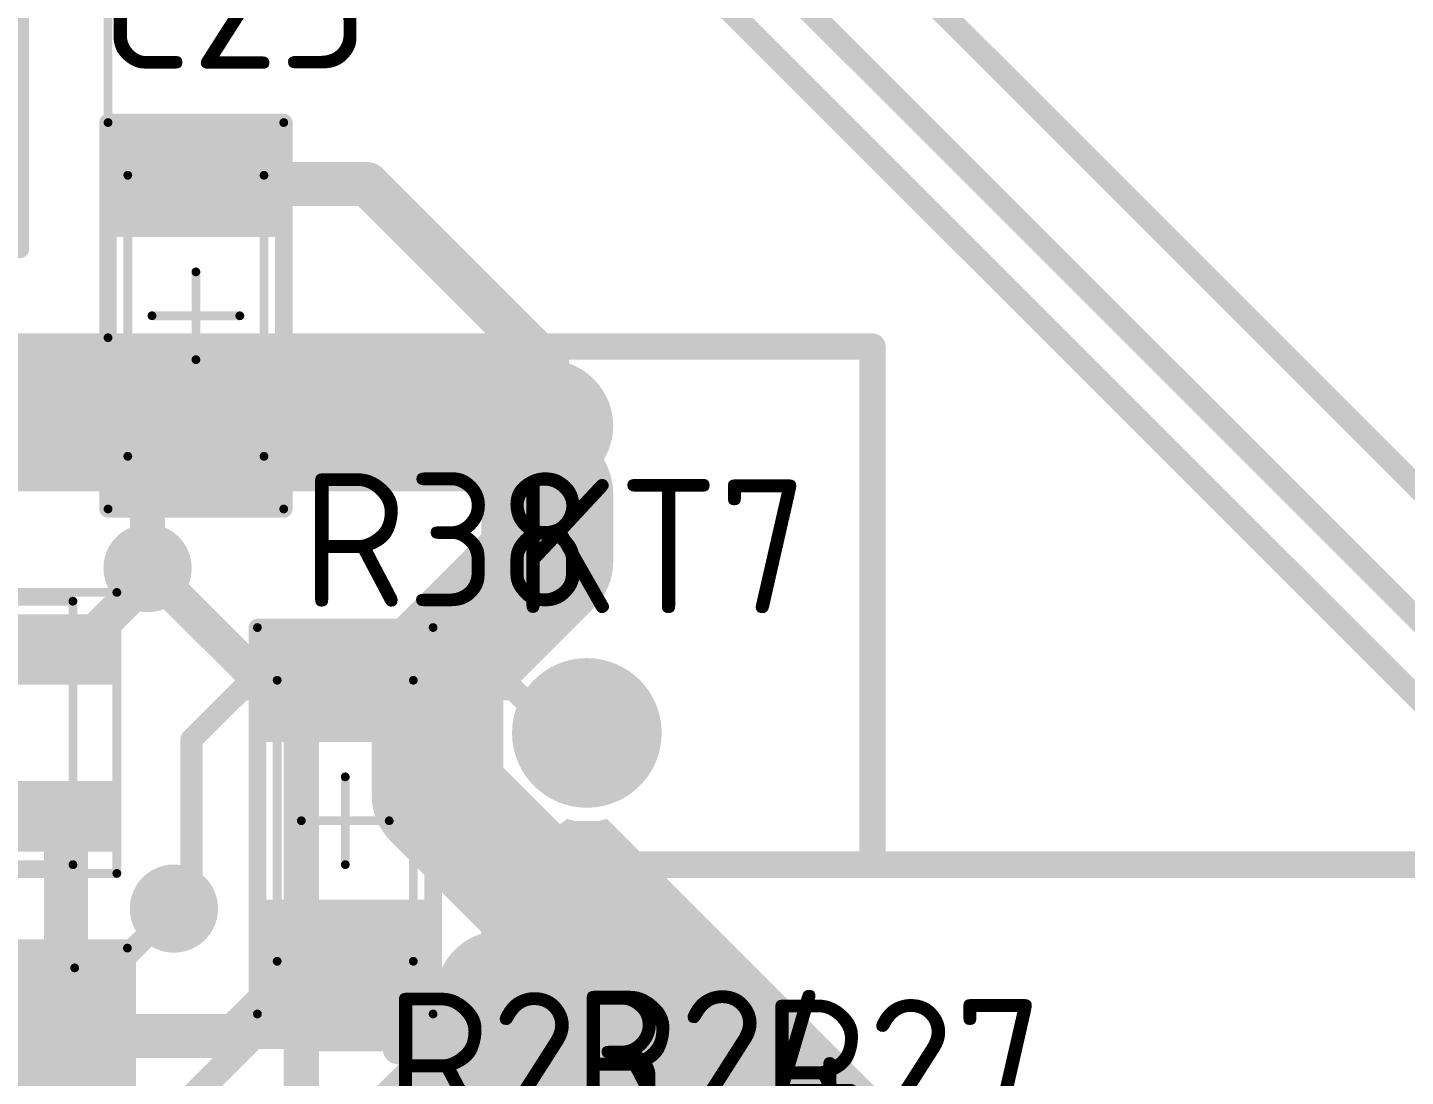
# Model space of a CAD drawing. Header units: inches. Extents: x 0 to 220, y 0 to 115.
# Drawn here: x 157.88 to 173.57, y 93.59 to 105.53 of the extents above; entities that cross this region are included whole.
import ezdxf

# ---------------------------------------------------------------- set-up
doc = ezdxf.new("R2010")
doc.units = ezdxf.units.IN
for name, color, linetype in [('Bottom Layer- Bottom', 5, 'Continuous'), ('Bottom Solder- Bot Mask', 6, 'Continuous'), ('Mechanical 1- Top Assy', 6, 'Continuous'), ('Mechanical 13', 56, 'Continuous'), ('Mechanical 15', 56, 'Continuous'), ('Multi-Layer', 9, 'Continuous'), ('Top Layer- Top', 1, 'Continuous'), ('Top Overlay- Top Silk', 2, 'Continuous'), ('Top Paste- Top Paste', 8, 'Continuous'), ('Top Solder- Top Mask', 216, 'Continuous')]:
    doc.layers.add(name, color=color, linetype=linetype)
doc.styles.add('GOST type B', font='', dxfattribs={"height": 0.2})
doc.styles.get('GOST type B').set_extended_font_data('GOST type B')

# ---------------------------------------------------------------- blocks, each defined once
blk = doc.blocks.new('OTV10_13')
at = {"layer": 'Bottom Layer- Bottom'}
h = blk.add_hatch(color=7, dxfattribs=at)
edge = h.paths.add_edge_path()
edge.add_arc((0, 0), 0.75, 0, 360)
at = {"layer": 'Bottom Solder- Bot Mask'}
h = blk.add_hatch(color=7, dxfattribs=at)
edge = h.paths.add_edge_path()
edge.add_arc((0, 0), 0.852, 0, 360)
at = {"layer": 'Multi-Layer'}
h = blk.add_hatch(color=9, dxfattribs=at)
edge = h.paths.add_edge_path()
edge.add_arc((0, 0), 0.75, 0, 360)
at = {"layer": 'Top Layer- Top'}
h = blk.add_hatch(color=7, dxfattribs=at)
edge = h.paths.add_edge_path()
edge.add_arc((0, 0), 0.75, 0, 360)
at = {"layer": 'Top Solder- Top Mask'}
h = blk.add_hatch(color=7, dxfattribs=at)
edge = h.paths.add_edge_path()
edge.add_arc((0, 0), 0.852, 0, 360)
blk = doc.blocks.new('CAP__1206_24')
at = {"layer": 'Top Layer- Top'}
for points in [[(-2, -0.8), (-2, 0.8), (-1, 0.8), (-1, -0.8)], [(1, -0.8), (1, 0.8), (2, 0.8), (2, -0.8)]]:
    blk.add_hatch(color=7, dxfattribs=at).paths.add_polyline_path(points)
at = {"layer": 'Top Paste- Top Paste'}
for points in [[(-2, -0.8), (-2, 0.8), (-1, 0.8), (-1, -0.8)], [(1, -0.8), (1, 0.8), (2, 0.8), (2, -0.8)]]:
    blk.add_hatch(color=7, dxfattribs=at).paths.add_polyline_path(points)
at = {"layer": 'Top Solder- Top Mask'}
for points in [[(-2.102, -0.902), (-2.102, 0.902), (-0.898, 0.902), (-0.898, -0.902)], [(0.898, -0.902), (0.898, 0.902), (2.102, 0.902), (2.102, -0.902)]]:
    blk.add_hatch(color=7, dxfattribs=at).paths.add_polyline_path(points)
at = {"layer": 'Mechanical 13'}
for points in [[(-1.6, 0.775, 0.1, 0.1, 0), (1.6, 0.775, 0.1, 0.1, 0)], [(-1.6, 0.775, 0.1, 0.1, 0), (-1.6, -0.775, 0.1, 0.1, 0)], [(1.6, 0.775, 0.1, 0.1, 0), (1.6, -0.775, 0.1, 0.1, 0)], [(-1.6, -0.775, 0.1, 0.1, 0), (1.6, -0.775, 0.1, 0.1, 0)]]:
    blk.add_lwpolyline(points, format="xyseb", dxfattribs=at)
for points in [[(-1.625, 0.775, 0.05, 0.05, 1), (-1.575, 0.775, 0.05, 0.05, 1)], [(-1.625, 0.775, 0.05, 0.05, 1), (-1.575, 0.775, 0.05, 0.05, 1)], [(1.575, 0.775, 0.05, 0.05, 1), (1.625, 0.775, 0.05, 0.05, 1)], [(1.575, 0.775, 0.05, 0.05, 1), (1.625, 0.775, 0.05, 0.05, 1)], [(-1.625, -0.775, 0.05, 0.05, 1), (-1.575, -0.775, 0.05, 0.05, 1)], [(-1.625, -0.775, 0.05, 0.05, 1), (-1.575, -0.775, 0.05, 0.05, 1)], [(1.575, -0.775, 0.05, 0.05, 1), (1.625, -0.775, 0.05, 0.05, 1)], [(1.575, -0.775, 0.05, 0.05, 1), (1.625, -0.775, 0.05, 0.05, 1)]]:
    blk.add_lwpolyline(points, format="xyseb", close=True, dxfattribs=at)
at = {"layer": 'Mechanical 15'}
for points in [[(-2.2, 1, 0.1, 0.1, 0), (-2.2, -1, 0.1, 0.1, 0)], [(-2.2, 1, 0.1, 0.1, 0), (2.2, 1, 0.1, 0.1, 0)], [(2.2, 1, 0.1, 0.1, 0), (2.2, -1, 0.1, 0.1, 0)], [(0, 0.5, 0.1, 0.1, 0), (0, -0.5, 0.1, 0.1, 0)], [(-0.5, 0, 0.1, 0.1, 0), (0.5, 0, 0.1, 0.1, 0)], [(-2.2, -1, 0.1, 0.1, 0), (2.2, -1, 0.1, 0.1, 0)]]:
    blk.add_lwpolyline(points, format="xyseb", dxfattribs=at)
for points in [[(-2.225, 1, 0.05, 0.05, 1), (-2.175, 1, 0.05, 0.05, 1)], [(-2.225, 1, 0.05, 0.05, 1), (-2.175, 1, 0.05, 0.05, 1)], [(2.175, 1, 0.05, 0.05, 1), (2.225, 1, 0.05, 0.05, 1)], [(2.175, 1, 0.05, 0.05, 1), (2.225, 1, 0.05, 0.05, 1)], [(-0.025, 0.5, 0.05, 0.05, 1), (0.025, 0.5, 0.05, 0.05, 1)], [(-0.525, 0, 0.05, 0.05, 1), (-0.475, 0, 0.05, 0.05, 1)], [(0.475, 0, 0.05, 0.05, 1), (0.525, 0, 0.05, 0.05, 1)], [(-0.025, -0.5, 0.05, 0.05, 1), (0.025, -0.5, 0.05, 0.05, 1)], [(-2.225, -1, 0.05, 0.05, 1), (-2.175, -1, 0.05, 0.05, 1)], [(-2.225, -1, 0.05, 0.05, 1), (-2.175, -1, 0.05, 0.05, 1)], [(2.175, -1, 0.05, 0.05, 1), (2.225, -1, 0.05, 0.05, 1)], [(2.175, -1, 0.05, 0.05, 1), (2.225, -1, 0.05, 0.05, 1)]]:
    blk.add_lwpolyline(points, format="xyseb", close=True, dxfattribs=at)
at = {"layer": 'Top Overlay- Top Silk'}
for points in [[(-2.2, 1, 0.2, 0.2, 0), (2.2, 1, 0.2, 0.2, 0)], [(-2.2, 1, 0.2, 0.2, 0), (-2.2, -1, 0.2, 0.2, 0)], [(2.2, 1, 0.2, 0.2, 0), (2.2, -1, 0.2, 0.2, 0)], [(-2.2, -1, 0.2, 0.2, 0), (2.2, -1, 0.2, 0.2, 0)]]:
    blk.add_lwpolyline(points, format="xyseb", dxfattribs=at)
for points in [[(-2.25, 1, 0.1, 0.1, 1), (-2.15, 1, 0.1, 0.1, 1)], [(-2.25, 1, 0.1, 0.1, 1), (-2.15, 1, 0.1, 0.1, 1)], [(2.15, 1, 0.1, 0.1, 1), (2.25, 1, 0.1, 0.1, 1)], [(2.15, 1, 0.1, 0.1, 1), (2.25, 1, 0.1, 0.1, 1)], [(-2.25, -1, 0.1, 0.1, 1), (-2.15, -1, 0.1, 0.1, 1)], [(-2.25, -1, 0.1, 0.1, 1), (-2.15, -1, 0.1, 0.1, 1)], [(2.15, -1, 0.1, 0.1, 1), (2.25, -1, 0.1, 0.1, 1)], [(2.15, -1, 0.1, 0.1, 1), (2.25, -1, 0.1, 0.1, 1)]]:
    blk.add_lwpolyline(points, format="xyseb", close=True, dxfattribs=at)
blk = doc.blocks.new('DS1014_16S_40')
at = {"layer": 'Mechanical 1- Top Assy'}
for points in [[(18.5, -1.694, 0.2, 0.2, 0), (18.5, 3.704, 0.2, 0.2, 0)], [(-4.548, -1.694, 0.2, 0.2, 0), (18.5, -1.694, 0.2, 0.2, 0)]]:
    blk.add_lwpolyline(points, format="xyseb", dxfattribs=at)
blk.add_lwpolyline([(18.45, -1.694, 0.1, 0.1, 1), (18.55, -1.694, 0.1, 0.1, 1)], format="xyseb", close=True, dxfattribs=at)
blk.add_lwpolyline([(18.45, -1.694, 0.1, 0.1, 1), (18.55, -1.694, 0.1, 0.1, 1)], format="xyseb", close=True, dxfattribs=at)
at = {"layer": 'Mechanical 15'}
for points in [[(19.5, 4.7, 0.1, 0.1, 0), (19.5, -2.7, 0.1, 0.1, 0)], [(-5.55, -2.7, 0.1, 0.1, 0), (19.5, -2.7, 0.1, 0.1, 0)]]:
    blk.add_lwpolyline(points, format="xyseb", dxfattribs=at)
blk.add_lwpolyline([(19.475, -2.7, 0.05, 0.05, 1), (19.525, -2.7, 0.05, 0.05, 1)], format="xyseb", close=True, dxfattribs=at)
blk.add_lwpolyline([(19.475, -2.7, 0.05, 0.05, 1), (19.525, -2.7, 0.05, 0.05, 1)], format="xyseb", close=True, dxfattribs=at)
at = {"layer": 'Top Overlay- Top Silk'}
for points in [[(18.5, -1.694, 0.2, 0.2, 0), (18.5, 3.704, 0.2, 0.2, 0)], [(-4.548, -1.694, 0.2, 0.2, 0), (18.5, -1.694, 0.2, 0.2, 0)]]:
    blk.add_lwpolyline(points, format="xyseb", dxfattribs=at)
blk.add_lwpolyline([(18.45, -1.694, 0.1, 0.1, 1), (18.55, -1.694, 0.1, 0.1, 1)], format="xyseb", close=True, dxfattribs=at)
blk.add_lwpolyline([(18.45, -1.694, 0.1, 0.1, 1), (18.55, -1.694, 0.1, 0.1, 1)], format="xyseb", close=True, dxfattribs=at)
blk = doc.blocks.new('1206_107')
at = {"layer": 'Top Layer- Top'}
for points in [[(-2, -0.8), (-2, 0.8), (-1, 0.8), (-1, -0.8)], [(1, -0.8), (1, 0.8), (2, 0.8), (2, -0.8)]]:
    blk.add_hatch(color=7, dxfattribs=at).paths.add_polyline_path(points)
at = {"layer": 'Top Paste- Top Paste'}
for points in [[(-2, -0.8), (-2, 0.8), (-1, 0.8), (-1, -0.8)], [(1, -0.8), (1, 0.8), (2, 0.8), (2, -0.8)]]:
    blk.add_hatch(color=7, dxfattribs=at).paths.add_polyline_path(points)
at = {"layer": 'Top Solder- Top Mask'}
for points in [[(-2.102, -0.902), (-2.102, 0.902), (-0.898, 0.902), (-0.898, -0.902)], [(0.898, -0.902), (0.898, 0.902), (2.102, 0.902), (2.102, -0.902)]]:
    blk.add_hatch(color=7, dxfattribs=at).paths.add_polyline_path(points)
at = {"layer": 'Mechanical 13'}
for points in [[(-1.6, 0.775, 0.1, 0.1, 0), (-1.6, -0.775, 0.1, 0.1, 0)], [(1.6, 0.775, 0.1, 0.1, 0), (-1.6, 0.775, 0.1, 0.1, 0)], [(1.6, 0.775, 0.1, 0.1, 0), (1.6, -0.775, 0.1, 0.1, 0)], [(1.6, -0.775, 0.1, 0.1, 0), (-1.6, -0.775, 0.1, 0.1, 0)]]:
    blk.add_lwpolyline(points, format="xyseb", dxfattribs=at)
for points in [[(-1.625, 0.775, 0.05, 0.05, 1), (-1.575, 0.775, 0.05, 0.05, 1)], [(-1.625, 0.775, 0.05, 0.05, 1), (-1.575, 0.775, 0.05, 0.05, 1)], [(1.575, 0.775, 0.05, 0.05, 1), (1.625, 0.775, 0.05, 0.05, 1)], [(1.575, 0.775, 0.05, 0.05, 1), (1.625, 0.775, 0.05, 0.05, 1)], [(-1.625, -0.775, 0.05, 0.05, 1), (-1.575, -0.775, 0.05, 0.05, 1)], [(-1.625, -0.775, 0.05, 0.05, 1), (-1.575, -0.775, 0.05, 0.05, 1)], [(1.575, -0.775, 0.05, 0.05, 1), (1.625, -0.775, 0.05, 0.05, 1)], [(1.575, -0.775, 0.05, 0.05, 1), (1.625, -0.775, 0.05, 0.05, 1)]]:
    blk.add_lwpolyline(points, format="xyseb", close=True, dxfattribs=at)
at = {"layer": 'Mechanical 15'}
for points in [[(2.2, 1, 0.1, 0.1, 0), (-2.2, 1, 0.1, 0.1, 0)], [(-2.2, 1, 0.1, 0.1, 0), (-2.2, -1, 0.1, 0.1, 0)], [(2.2, 1, 0.1, 0.1, 0), (2.2, -1, 0.1, 0.1, 0)], [(0, 0.5, 0.1, 0.1, 0), (0, -0.5, 0.1, 0.1, 0)], [(0.5, 0, 0.1, 0.1, 0), (-0.5, 0, 0.1, 0.1, 0)], [(2.2, -1, 0.1, 0.1, 0), (-2.2, -1, 0.1, 0.1, 0)]]:
    blk.add_lwpolyline(points, format="xyseb", dxfattribs=at)
for points in [[(-2.225, 1, 0.05, 0.05, 1), (-2.175, 1, 0.05, 0.05, 1)], [(-2.225, 1, 0.05, 0.05, 1), (-2.175, 1, 0.05, 0.05, 1)], [(2.175, 1, 0.05, 0.05, 1), (2.225, 1, 0.05, 0.05, 1)], [(2.175, 1, 0.05, 0.05, 1), (2.225, 1, 0.05, 0.05, 1)], [(-0.025, 0.5, 0.05, 0.05, 1), (0.025, 0.5, 0.05, 0.05, 1)], [(-0.525, 0, 0.05, 0.05, 1), (-0.475, 0, 0.05, 0.05, 1)], [(0.475, 0, 0.05, 0.05, 1), (0.525, 0, 0.05, 0.05, 1)], [(-0.025, -0.5, 0.05, 0.05, 1), (0.025, -0.5, 0.05, 0.05, 1)], [(-2.225, -1, 0.05, 0.05, 1), (-2.175, -1, 0.05, 0.05, 1)], [(-2.225, -1, 0.05, 0.05, 1), (-2.175, -1, 0.05, 0.05, 1)], [(2.175, -1, 0.05, 0.05, 1), (2.225, -1, 0.05, 0.05, 1)], [(2.175, -1, 0.05, 0.05, 1), (2.225, -1, 0.05, 0.05, 1)]]:
    blk.add_lwpolyline(points, format="xyseb", close=True, dxfattribs=at)
at = {"layer": 'Top Overlay- Top Silk'}
for points in [[(-2.2, 1, 0.2, 0.2, 0), (-2.2, -1, 0.2, 0.2, 0)], [(2.2, 1, 0.2, 0.2, 0), (-2.2, 1, 0.2, 0.2, 0)], [(2.2, 1, 0.2, 0.2, 0), (2.2, -1, 0.2, 0.2, 0)], [(2.2, -1, 0.2, 0.2, 0), (-2.2, -1, 0.2, 0.2, 0)]]:
    blk.add_lwpolyline(points, format="xyseb", dxfattribs=at)
for points in [[(-2.25, 1, 0.1, 0.1, 1), (-2.15, 1, 0.1, 0.1, 1)], [(-2.25, 1, 0.1, 0.1, 1), (-2.15, 1, 0.1, 0.1, 1)], [(2.15, 1, 0.1, 0.1, 1), (2.25, 1, 0.1, 0.1, 1)], [(2.15, 1, 0.1, 0.1, 1), (2.25, 1, 0.1, 0.1, 1)], [(-2.25, -1, 0.1, 0.1, 1), (-2.15, -1, 0.1, 0.1, 1)], [(-2.25, -1, 0.1, 0.1, 1), (-2.15, -1, 0.1, 0.1, 1)], [(2.15, -1, 0.1, 0.1, 1), (2.25, -1, 0.1, 0.1, 1)], [(2.15, -1, 0.1, 0.1, 1), (2.25, -1, 0.1, 0.1, 1)]]:
    blk.add_lwpolyline(points, format="xyseb", close=True, dxfattribs=at)
blk = doc.blocks.new('1206_110')
at = {"layer": 'Top Layer- Top'}
for points in [[(-2, -0.8), (-2, 0.8), (-1, 0.8), (-1, -0.8)], [(1, -0.8), (1, 0.8), (2, 0.8), (2, -0.8)]]:
    blk.add_hatch(color=7, dxfattribs=at).paths.add_polyline_path(points)
at = {"layer": 'Top Paste- Top Paste'}
for points in [[(-2, -0.8), (-2, 0.8), (-1, 0.8), (-1, -0.8)], [(1, -0.8), (1, 0.8), (2, 0.8), (2, -0.8)]]:
    blk.add_hatch(color=7, dxfattribs=at).paths.add_polyline_path(points)
at = {"layer": 'Top Solder- Top Mask'}
for points in [[(-2.102, -0.902), (-2.102, 0.902), (-0.898, 0.902), (-0.898, -0.902)], [(0.898, -0.902), (0.898, 0.902), (2.102, 0.902), (2.102, -0.902)]]:
    blk.add_hatch(color=7, dxfattribs=at).paths.add_polyline_path(points)
at = {"layer": 'Mechanical 13'}
for points in [[(-1.6, -0.775, 0.1, 0.1, 0), (-1.6, 0.775, 0.1, 0.1, 0)], [(1.6, 0.775, 0.1, 0.1, 0), (-1.6, 0.775, 0.1, 0.1, 0)], [(1.6, -0.775, 0.1, 0.1, 0), (1.6, 0.775, 0.1, 0.1, 0)], [(1.6, -0.775, 0.1, 0.1, 0), (-1.6, -0.775, 0.1, 0.1, 0)]]:
    blk.add_lwpolyline(points, format="xyseb", dxfattribs=at)
for points in [[(-1.625, 0.775, 0.05, 0.05, 1), (-1.575, 0.775, 0.05, 0.05, 1)], [(-1.625, 0.775, 0.05, 0.05, 1), (-1.575, 0.775, 0.05, 0.05, 1)], [(1.575, 0.775, 0.05, 0.05, 1), (1.625, 0.775, 0.05, 0.05, 1)], [(1.575, 0.775, 0.05, 0.05, 1), (1.625, 0.775, 0.05, 0.05, 1)], [(-1.625, -0.775, 0.05, 0.05, 1), (-1.575, -0.775, 0.05, 0.05, 1)], [(-1.625, -0.775, 0.05, 0.05, 1), (-1.575, -0.775, 0.05, 0.05, 1)], [(1.575, -0.775, 0.05, 0.05, 1), (1.625, -0.775, 0.05, 0.05, 1)], [(1.575, -0.775, 0.05, 0.05, 1), (1.625, -0.775, 0.05, 0.05, 1)]]:
    blk.add_lwpolyline(points, format="xyseb", close=True, dxfattribs=at)
at = {"layer": 'Mechanical 15'}
for points in [[(2.2, 1, 0.1, 0.1, 0), (-2.2, 1, 0.1, 0.1, 0)], [(-2.2, -1, 0.1, 0.1, 0), (-2.2, 1, 0.1, 0.1, 0)], [(2.2, -1, 0.1, 0.1, 0), (2.2, 1, 0.1, 0.1, 0)], [(0, -0.5, 0.1, 0.1, 0), (0, 0.5, 0.1, 0.1, 0)], [(0.5, 0, 0.1, 0.1, 0), (-0.5, 0, 0.1, 0.1, 0)], [(2.2, -1, 0.1, 0.1, 0), (-2.2, -1, 0.1, 0.1, 0)]]:
    blk.add_lwpolyline(points, format="xyseb", dxfattribs=at)
for points in [[(-2.225, 1, 0.05, 0.05, 1), (-2.175, 1, 0.05, 0.05, 1)], [(-2.225, 1, 0.05, 0.05, 1), (-2.175, 1, 0.05, 0.05, 1)], [(2.175, 1, 0.05, 0.05, 1), (2.225, 1, 0.05, 0.05, 1)], [(2.175, 1, 0.05, 0.05, 1), (2.225, 1, 0.05, 0.05, 1)], [(-0.025, 0.5, 0.05, 0.05, 1), (0.025, 0.5, 0.05, 0.05, 1)], [(-0.525, 0, 0.05, 0.05, 1), (-0.475, 0, 0.05, 0.05, 1)], [(0.475, 0, 0.05, 0.05, 1), (0.525, 0, 0.05, 0.05, 1)], [(-0.025, -0.5, 0.05, 0.05, 1), (0.025, -0.5, 0.05, 0.05, 1)], [(-2.225, -1, 0.05, 0.05, 1), (-2.175, -1, 0.05, 0.05, 1)], [(-2.225, -1, 0.05, 0.05, 1), (-2.175, -1, 0.05, 0.05, 1)], [(2.175, -1, 0.05, 0.05, 1), (2.225, -1, 0.05, 0.05, 1)], [(2.175, -1, 0.05, 0.05, 1), (2.225, -1, 0.05, 0.05, 1)]]:
    blk.add_lwpolyline(points, format="xyseb", close=True, dxfattribs=at)
at = {"layer": 'Top Overlay- Top Silk'}
for points in [[(-2.2, -1, 0.2, 0.2, 0), (-2.2, 1, 0.2, 0.2, 0)], [(2.2, 1, 0.2, 0.2, 0), (-2.2, 1, 0.2, 0.2, 0)], [(2.2, -1, 0.2, 0.2, 0), (2.2, 1, 0.2, 0.2, 0)], [(2.2, -1, 0.2, 0.2, 0), (-2.2, -1, 0.2, 0.2, 0)]]:
    blk.add_lwpolyline(points, format="xyseb", dxfattribs=at)
for points in [[(-2.25, 1, 0.1, 0.1, 1), (-2.15, 1, 0.1, 0.1, 1)], [(-2.25, 1, 0.1, 0.1, 1), (-2.15, 1, 0.1, 0.1, 1)], [(2.15, 1, 0.1, 0.1, 1), (2.25, 1, 0.1, 0.1, 1)], [(2.15, 1, 0.1, 0.1, 1), (2.25, 1, 0.1, 0.1, 1)], [(-2.25, -1, 0.1, 0.1, 1), (-2.15, -1, 0.1, 0.1, 1)], [(-2.25, -1, 0.1, 0.1, 1), (-2.15, -1, 0.1, 0.1, 1)], [(2.15, -1, 0.1, 0.1, 1), (2.25, -1, 0.1, 0.1, 1)], [(2.15, -1, 0.1, 0.1, 1), (2.25, -1, 0.1, 0.1, 1)]]:
    blk.add_lwpolyline(points, format="xyseb", close=True, dxfattribs=at)
blk = doc.blocks.new('SOT_23_5_160')
at = {"layer": 'Mechanical 1- Top Assy'}
h = blk.add_hatch(color=7, dxfattribs=at)
edge = h.paths.add_edge_path()
edge.add_arc((-1.1, 1.1), 0.25, 0, 360)
at = {"layer": 'Top Layer- Top'}
for points in [[(-1.85, 0.65), (-1.85, 1.25), (-0.75, 1.25), (-0.75, 0.65)], [(0.75, 0.65), (0.75, 1.25), (1.85, 1.25), (1.85, 0.65)], [(-1.85, -0.3), (-1.85, 0.3), (-0.75, 0.3), (-0.75, -0.3)], [(-1.85, -1.25), (-1.85, -0.65), (-0.75, -0.65), (-0.75, -1.25)], [(0.75, -1.25), (0.75, -0.65), (1.85, -0.65), (1.85, -1.25)]]:
    blk.add_hatch(color=7, dxfattribs=at).paths.add_polyline_path(points)
at = {"layer": 'Top Paste- Top Paste'}
for points in [[(-1.85, 0.65), (-1.85, 1.25), (-0.75, 1.25), (-0.75, 0.65)], [(0.75, 0.65), (0.75, 1.25), (1.85, 1.25), (1.85, 0.65)], [(-1.85, -0.3), (-1.85, 0.3), (-0.75, 0.3), (-0.75, -0.3)], [(-1.85, -1.25), (-1.85, -0.65), (-0.75, -0.65), (-0.75, -1.25)], [(0.75, -1.25), (0.75, -0.65), (1.85, -0.65), (1.85, -1.25)]]:
    blk.add_hatch(color=7, dxfattribs=at).paths.add_polyline_path(points)
at = {"layer": 'Top Solder- Top Mask'}
for points in [[(-1.952, 0.548), (-1.952, 1.352), (-0.648, 1.352), (-0.648, 0.548)], [(0.648, 0.548), (0.648, 1.352), (1.952, 1.352), (1.952, 0.548)], [(-1.952, -0.402), (-1.952, 0.402), (-0.648, 0.402), (-0.648, -0.402)], [(-1.952, -1.352), (-1.952, -0.548), (-0.648, -0.548), (-0.648, -1.352)], [(0.648, -1.352), (0.648, -0.548), (1.952, -0.548), (1.952, -1.352)]]:
    blk.add_hatch(color=7, dxfattribs=at).paths.add_polyline_path(points)
at = {"layer": 'Mechanical 1- Top Assy'}
for points in [[(-1.5, 1.5, 0.1, 0.1, 0), (1.5, 1.5, 0.1, 0.1, 0)], [(-1.5, -1.5, 0.1, 0.1, 0), (-1.5, 1.5, 0.1, 0.1, 0)], [(1.5, -1.5, 0.1, 0.1, 0), (1.5, 1.5, 0.1, 0.1, 0)], [(-1.5, -1.5, 0.1, 0.1, 0), (1.5, -1.5, 0.1, 0.1, 0)]]:
    blk.add_lwpolyline(points, format="xyseb", dxfattribs=at)
for points in [[(-1.525, 1.5, 0.05, 0.05, 1), (-1.475, 1.5, 0.05, 0.05, 1)], [(-1.525, 1.5, 0.05, 0.05, 1), (-1.475, 1.5, 0.05, 0.05, 1)], [(1.475, 1.5, 0.05, 0.05, 1), (1.525, 1.5, 0.05, 0.05, 1)], [(1.475, 1.5, 0.05, 0.05, 1), (1.525, 1.5, 0.05, 0.05, 1)], [(-1.525, -1.5, 0.05, 0.05, 1), (-1.475, -1.5, 0.05, 0.05, 1)], [(-1.525, -1.5, 0.05, 0.05, 1), (-1.475, -1.5, 0.05, 0.05, 1)], [(1.475, -1.5, 0.05, 0.05, 1), (1.525, -1.5, 0.05, 0.05, 1)], [(1.475, -1.5, 0.05, 0.05, 1), (1.525, -1.5, 0.05, 0.05, 1)]]:
    blk.add_lwpolyline(points, format="xyseb", close=True, dxfattribs=at)
at = {"layer": 'Mechanical 15'}
for points in [[(-2, 1.6, 0.1, 0.1, 0), (2, 1.6, 0.1, 0.1, 0)], [(-2, 1.6, 0.1, 0.1, 0), (-2, -1.6, 0.1, 0.1, 0)], [(2, 1.6, 0.1, 0.1, 0), (2, -1.6, 0.1, 0.1, 0)], [(0, -0.5, 0.1, 0.1, 0), (0, 0.5, 0.1, 0.1, 0)], [(-0.5, 0, 0.1, 0.1, 0), (0.5, 0, 0.1, 0.1, 0)], [(-2, -1.6, 0.1, 0.1, 0), (2, -1.6, 0.1, 0.1, 0)]]:
    blk.add_lwpolyline(points, format="xyseb", dxfattribs=at)
for points in [[(-2.025, 1.6, 0.05, 0.05, 1), (-1.975, 1.6, 0.05, 0.05, 1)], [(-2.025, 1.6, 0.05, 0.05, 1), (-1.975, 1.6, 0.05, 0.05, 1)], [(1.975, 1.6, 0.05, 0.05, 1), (2.025, 1.6, 0.05, 0.05, 1)], [(1.975, 1.6, 0.05, 0.05, 1), (2.025, 1.6, 0.05, 0.05, 1)], [(-0.025, 0.5, 0.05, 0.05, 1), (0.025, 0.5, 0.05, 0.05, 1)], [(-0.525, 0, 0.05, 0.05, 1), (-0.475, 0, 0.05, 0.05, 1)], [(0.475, 0, 0.05, 0.05, 1), (0.525, 0, 0.05, 0.05, 1)], [(-0.025, -0.5, 0.05, 0.05, 1), (0.025, -0.5, 0.05, 0.05, 1)], [(-2.025, -1.6, 0.05, 0.05, 1), (-1.975, -1.6, 0.05, 0.05, 1)], [(-2.025, -1.6, 0.05, 0.05, 1), (-1.975, -1.6, 0.05, 0.05, 1)], [(1.975, -1.6, 0.05, 0.05, 1), (2.025, -1.6, 0.05, 0.05, 1)], [(1.975, -1.6, 0.05, 0.05, 1), (2.025, -1.6, 0.05, 0.05, 1)]]:
    blk.add_lwpolyline(points, format="xyseb", close=True, dxfattribs=at)
at = {"layer": 'Top Overlay- Top Silk'}
for points in [[(-1.9, 1.6, 0.2, 0.2, 0), (-0.6, 1.6, 0.2, 0.2, 0)], [(-0.25, 1.4, 0.2, 0.2, 0), (-0.25, -1.4, 0.2, 0.2, 0)], [(-0.25, 1.4, 0.2, 0.2, 0), (0.25, 1.4, 0.2, 0.2, 0)], [(0.25, 1.4, 0.2, 0.2, 0), (0.25, -1.4, 0.2, 0.2, 0)], [(-0.25, -1.4, 0.2, 0.2, 0), (0.25, -1.4, 0.2, 0.2, 0)]]:
    blk.add_lwpolyline(points, format="xyseb", dxfattribs=at)
for points in [[(-1.95, 1.6, 0.1, 0.1, 1), (-1.85, 1.6, 0.1, 0.1, 1)], [(-0.65, 1.6, 0.1, 0.1, 1), (-0.55, 1.6, 0.1, 0.1, 1)], [(-0.3, 1.4, 0.1, 0.1, 1), (-0.2, 1.4, 0.1, 0.1, 1)], [(-0.3, 1.4, 0.1, 0.1, 1), (-0.2, 1.4, 0.1, 0.1, 1)], [(0.2, 1.4, 0.1, 0.1, 1), (0.3, 1.4, 0.1, 0.1, 1)], [(0.2, 1.4, 0.1, 0.1, 1), (0.3, 1.4, 0.1, 0.1, 1)], [(-0.3, -1.4, 0.1, 0.1, 1), (-0.2, -1.4, 0.1, 0.1, 1)], [(-0.3, -1.4, 0.1, 0.1, 1), (-0.2, -1.4, 0.1, 0.1, 1)], [(0.2, -1.4, 0.1, 0.1, 1), (0.3, -1.4, 0.1, 0.1, 1)], [(0.2, -1.4, 0.1, 0.1, 1), (0.3, -1.4, 0.1, 0.1, 1)]]:
    blk.add_lwpolyline(points, format="xyseb", close=True, dxfattribs=at)

msp = doc.modelspace()

# ---------------------------------------------------------------- hatches: boundary and pattern name
at = {"layer": 'Bottom Layer- Bottom'}
h = msp.add_hatch(color=7, dxfattribs=at)
edge = h.paths.add_edge_path()
edge.add_arc((163.8, 100.612), 0.4, 0, 360)
h = msp.add_hatch(color=7, dxfattribs=at)
edge = h.paths.add_edge_path()
edge.add_arc((159.25, 99.377), 0.4, 0, 360)
h = msp.add_hatch(color=5, dxfattribs=at)
h.paths.add_polyline_path([(190.019, 70.981), (189.923, 70.75), (179.5, 70.75), (178.5, 71.75), (177.25, 73.5), (175.532, 75.75), (170.338, 80.944), (170.491, 81.144), (170.498, 81.141), (170.623, 81.107), (170.623, 81.623), (170.107, 81.623), (170.141, 81.498), (170.144, 81.491), (169.944, 81.338), (163.729, 87.553), (163.762, 93.846), (163.886, 93.846), (164.052, 93.891), (164.202, 93.977), (164.323, 94.098), (164.409, 94.248), (164.443, 94.373), (163.8, 94.373), (163.8, 94.627), (164.443, 94.627), (164.409, 94.752), (164.323, 94.902), (164.202, 95.023), (164.052, 95.109), (163.886, 95.154), (163.77, 95.271), (163.775, 96.34), (164.026, 96.521), (164.118, 96.496), (164.382, 96.496), (164.478, 96.522)])
h.paths.add_polyline_path([(168.827, 91.543), (168.827, 91.027), (169.343, 91.027), (169.309, 91.152), (169.223, 91.302), (169.102, 91.423), (168.952, 91.509)], flags=0)
h.paths.add_polyline_path([(168.573, 91.543), (168.448, 91.509), (168.298, 91.423), (168.177, 91.302), (168.091, 91.152), (168.057, 91.027), (168.573, 91.027)], flags=0)
h.paths.add_polyline_path([(169.343, 90.773), (168.827, 90.773), (168.827, 90.257), (168.952, 90.291), (169.102, 90.377), (169.223, 90.498), (169.309, 90.648)], flags=0)
h.paths.add_polyline_path([(168.573, 90.773), (168.057, 90.773), (168.091, 90.648), (168.177, 90.498), (168.298, 90.377), (168.448, 90.291), (168.573, 90.257)], flags=0)
h.paths.add_polyline_path([(167.877, 85.84), (167.877, 85.324), (168.393, 85.324), (168.359, 85.449), (168.273, 85.598), (168.152, 85.72), (168.002, 85.806)], flags=0)
h.paths.add_polyline_path([(167.623, 85.84), (167.498, 85.806), (167.348, 85.72), (167.227, 85.598), (167.141, 85.449), (167.107, 85.324), (167.623, 85.324)], flags=0)
h.paths.add_polyline_path([(168.393, 85.07), (167.877, 85.07), (167.877, 84.554), (168.002, 84.587), (168.152, 84.673), (168.273, 84.795), (168.359, 84.944)], flags=0)
h.paths.add_polyline_path([(167.623, 85.07), (167.107, 85.07), (167.141, 84.944), (167.227, 84.795), (167.348, 84.673), (167.498, 84.587), (167.623, 84.554)], flags=0)
h.paths.add_polyline_path([(170.877, 82.393), (170.877, 81.877), (171.393, 81.877), (171.359, 82.002), (171.273, 82.152), (171.152, 82.273), (171.002, 82.359)], flags=0)
h.paths.add_polyline_path([(170.623, 82.393), (170.498, 82.359), (170.348, 82.273), (170.227, 82.152), (170.141, 82.002), (170.107, 81.877), (170.623, 81.877)], flags=0)
h.paths.add_polyline_path([(171.393, 81.623), (170.877, 81.623), (170.877, 81.107), (171.002, 81.141), (171.152, 81.227), (171.273, 81.348), (171.359, 81.498)], flags=0)
h = msp.add_hatch(color=7, dxfattribs=at)
edge = h.paths.add_edge_path()
edge.add_arc((159.55, 95.5), 0.4, 0, 360)
h = msp.add_hatch(color=7, dxfattribs=at)
edge = h.paths.add_edge_path()
edge.add_arc((163.8, 94.5), 0.4, 0, 360)
at = {"layer": 'Bottom Solder- Bot Mask'}
h = msp.add_hatch(color=7, dxfattribs=at)
edge = h.paths.add_edge_path()
edge.add_arc((163.8, 100.612), 0.502, 0, 360)
h = msp.add_hatch(color=7, dxfattribs=at)
edge = h.paths.add_edge_path()
edge.add_arc((159.25, 99.377), 0.502, 0, 360)
h = msp.add_hatch(color=7, dxfattribs=at)
edge = h.paths.add_edge_path()
edge.add_arc((159.55, 95.5), 0.502, 0, 360)
h = msp.add_hatch(color=7, dxfattribs=at)
edge = h.paths.add_edge_path()
edge.add_arc((163.8, 94.5), 0.502, 0, 360)
at = {"layer": 'Top Layer- Top'}
h = msp.add_hatch(color=7, dxfattribs=at)
edge = h.paths.add_edge_path()
edge.add_arc((163.8, 100.612), 0.4, 0, 360)
h = msp.add_hatch(color=7, dxfattribs=at)
edge = h.paths.add_edge_path()
edge.add_arc((159.25, 99.377), 0.4, 0, 360)
h = msp.add_hatch(color=7, dxfattribs=at)
edge = h.paths.add_edge_path()
edge.add_arc((159.55, 95.5), 0.4, 0, 360)
h = msp.add_hatch(color=7, dxfattribs=at)
edge = h.paths.add_edge_path()
edge.add_arc((163.8, 94.5), 0.4, 0, 360)
at = {"layer": 'Top Solder- Top Mask'}
h = msp.add_hatch(color=7, dxfattribs=at)
edge = h.paths.add_edge_path()
edge.add_arc((163.8, 100.612), 0.502, 0, 360)
h = msp.add_hatch(color=7, dxfattribs=at)
edge = h.paths.add_edge_path()
edge.add_arc((159.25, 99.377), 0.502, 0, 360)
h = msp.add_hatch(color=7, dxfattribs=at)
edge = h.paths.add_edge_path()
edge.add_arc((159.55, 95.5), 0.502, 0, 360)
h = msp.add_hatch(color=7, dxfattribs=at)
edge = h.paths.add_edge_path()
edge.add_arc((163.8, 94.5), 0.502, 0, 360)

# ---------------------------------------------------------------- linework, layer by layer
at = {"layer": 'Bottom Layer- Bottom'}
for points in [[(157, 101, 1.5, 1.5, 0), (163.797, 101, 1.5, 1.5, 0)], [(163.797, 101, 1.5, 1.5, 0), (163.8, 100.997, 1.5, 1.5, 0)], [(163.8, 100.612, 1, 1, 0), (163.8, 100.997, 1, 1, 0)], [(163.277, 100.226, 0.421, 0.421, 0), (163.277, 101.111, 0.421, 0.421, 0)], [(163.8, 100.226, 1, 1, 0), (163.8, 100.612, 1, 1, 0)], [(163.8, 99.454, 1.5, 1.5, 0), (163.8, 100.226, 1.5, 1.5, 0)], [(162.55, 98.204, 1.5, 1.5, 0), (163.8, 99.454, 1.5, 1.5, 0)], [(159.25, 99.377, 0.4, 0.4, 0), (161, 97.627, 0.4, 0.4, 0)], [(162.55, 96.796, 1.5, 1.5, 0), (162.55, 98.204, 1.5, 1.5, 0)], [(161, 93.25, 0.4, 0.4, 0), (161, 97.627, 0.4, 0.4, 0)], [(162.55, 96.796, 1.5, 1.5, 0), (163.8, 95.546, 1.5, 1.5, 0)], [(163.8, 94.5, 1.5, 1.5, 0), (163.8, 95.546, 1.5, 1.5, 0)], [(158.05, 94, 0.254, 0.254, 0), (159.55, 95.5, 0.254, 0.254, 0)], [(163.277, 90.75, 1.5, 1.5, 0), (163.277, 94.5, 1.5, 1.5, 0)], [(154, 94, 0.254, 0.254, 0), (158.05, 94, 0.254, 0.254, 0)]]:
    msp.add_lwpolyline(points, format="xyseb", dxfattribs=at)
for points in [[(163.422, 101, 0.75, 0.75, 1), (164.172, 101, 0.75, 0.75, 1)], [(163.422, 101, 0.75, 0.75, 1), (164.172, 101, 0.75, 0.75, 1)], [(163.425, 100.997, 0.75, 0.75, 1), (164.175, 100.997, 0.75, 0.75, 1)], [(163.55, 100.997, 0.5, 0.5, 1), (164.05, 100.997, 0.5, 0.5, 1)], [(163.172, 101.111, 0.21, 0.21, 1), (163.382, 101.111, 0.21, 0.21, 1)], [(163.55, 100.612, 0.5, 0.5, 1), (164.05, 100.612, 0.5, 0.5, 1)], [(163.55, 100.612, 0.5, 0.5, 1), (164.05, 100.612, 0.5, 0.5, 1)], [(163.425, 100.226, 0.75, 0.75, 1), (164.175, 100.226, 0.75, 0.75, 1)], [(163.55, 100.226, 0.5, 0.5, 1), (164.05, 100.226, 0.5, 0.5, 1)], [(163.172, 100.226, 0.21, 0.21, 1), (163.382, 100.226, 0.21, 0.21, 1)], [(163.425, 99.454, 0.75, 0.75, 1), (164.175, 99.454, 0.75, 0.75, 1)], [(163.425, 99.454, 0.75, 0.75, 1), (164.175, 99.454, 0.75, 0.75, 1)], [(159.15, 99.377, 0.2, 0.2, 1), (159.35, 99.377, 0.2, 0.2, 1)], [(162.175, 98.204, 0.75, 0.75, 1), (162.925, 98.204, 0.75, 0.75, 1)], [(162.175, 98.204, 0.75, 0.75, 1), (162.925, 98.204, 0.75, 0.75, 1)], [(160.9, 97.627, 0.2, 0.2, 1), (161.1, 97.627, 0.2, 0.2, 1)], [(160.9, 97.627, 0.2, 0.2, 1), (161.1, 97.627, 0.2, 0.2, 1)], [(162.175, 96.796, 0.75, 0.75, 1), (162.925, 96.796, 0.75, 0.75, 1)], [(162.175, 96.796, 0.75, 0.75, 1), (162.925, 96.796, 0.75, 0.75, 1)], [(163.425, 95.546, 0.75, 0.75, 1), (164.175, 95.546, 0.75, 0.75, 1)], [(163.425, 95.546, 0.75, 0.75, 1), (164.175, 95.546, 0.75, 0.75, 1)], [(159.487, 95.5, 0.127, 0.127, 1), (159.614, 95.5, 0.127, 0.127, 1)], [(162.902, 94.5, 0.75, 0.75, 1), (163.652, 94.5, 0.75, 0.75, 1)], [(163.425, 94.5, 0.75, 0.75, 1), (164.175, 94.5, 0.75, 0.75, 1)], [(157.986, 94, 0.127, 0.127, 1), (158.113, 94, 0.127, 0.127, 1)], [(157.986, 94, 0.127, 0.127, 1), (158.113, 94, 0.127, 0.127, 1)]]:
    msp.add_lwpolyline(points, format="xyseb", close=True, dxfattribs=at)
at = {"layer": 'Top Layer- Top'}
for points in [[(165.25, 108.75, 0.254, 0.254, 0), (179.593, 94.407, 0.254, 0.254, 0)], [(163.896, 108.604, 0.254, 0.254, 0), (180.75, 91.75, 0.254, 0.254, 0)], [(163.4, 108.2, 0.254, 0.254, 0), (180, 91.6, 0.254, 0.254, 0)], [(159.8, 103.75, 0.5, 0.5, 0), (161.75, 103.75, 0.5, 0.5, 0)], [(161.75, 103.75, 0.5, 0.5, 0), (163.8, 101.7, 0.5, 0.5, 0)], [(163.8, 100.612, 0.5, 0.5, 0), (163.8, 101.7, 0.5, 0.5, 0)], [(159.25, 100.663, 0.4, 0.4, 0), (159.443, 100.857, 0.4, 0.4, 0)], [(159.443, 100.857, 0.4, 0.4, 0), (159.693, 100.857, 0.4, 0.4, 0)], [(159.693, 100.857, 0.4, 0.4, 0), (159.8, 100.75, 0.4, 0.4, 0)], [(159.25, 99.377, 0.4, 0.4, 0), (159.25, 100.663, 0.4, 0.4, 0)], [(159.173, 99.3, 0.4, 0.4, 0), (159.25, 99.377, 0.4, 0.4, 0)], [(159.173, 99.173, 0.4, 0.4, 0), (159.173, 99.3, 0.4, 0.4, 0)], [(158.45, 98.45, 0.4, 0.4, 0), (159.173, 99.173, 0.4, 0.4, 0)], [(158.2, 98.45, 0.4, 0.4, 0), (158.45, 98.45, 0.4, 0.4, 0)], [(159.75, 97.423, 0.254, 0.254, 0), (160.327, 98, 0.254, 0.254, 0)], [(160.327, 98, 0.254, 0.254, 0), (161.5, 98, 0.254, 0.254, 0)], [(161.5, 98, 0.254, 0.254, 0), (163.413, 98, 0.254, 0.254, 0)], [(163.413, 98, 0.254, 0.254, 0), (163.913, 97.5, 0.254, 0.254, 0)], [(163.913, 97.5, 0.254, 0.254, 0), (164.25, 97.5, 0.254, 0.254, 0)], [(159.75, 95.848, 0.254, 0.254, 0), (159.75, 97.423, 0.254, 0.254, 0)], [(158.27, 96.55, 0.5, 0.5, 0), (158.32, 96.5, 0.5, 0.5, 0)], [(158.32, 94.05, 0.5, 0.5, 0), (158.32, 96.5, 0.5, 0.5, 0)], [(159.55, 95.648, 0.254, 0.254, 0), (159.75, 95.848, 0.254, 0.254, 0)], [(159.55, 95.5, 0.254, 0.254, 0), (159.55, 95.648, 0.254, 0.254, 0)], [(160.25, 94.05, 0.5, 0.5, 0), (161.2, 95, 0.5, 0.5, 0)], [(161.2, 95, 0.5, 0.5, 0), (161.5, 95, 0.5, 0.5, 0)], [(160.779, 92.042, 0.5, 0.5, 0), (163.132, 94.396, 0.5, 0.5, 0)], [(163.132, 94.396, 0.5, 0.5, 0), (163.696, 94.396, 0.5, 0.5, 0)], [(163.696, 94.396, 0.254, 0.254, 0), (163.8, 94.5, 0.254, 0.254, 0)], [(158.32, 94.05, 0.5, 0.5, 0), (160.25, 94.05, 0.5, 0.5, 0)]]:
    msp.add_lwpolyline(points, format="xyseb", dxfattribs=at)
for points in [[(159.675, 103.75, 0.25, 0.25, 1), (159.925, 103.75, 0.25, 0.25, 1)], [(161.625, 103.75, 0.25, 0.25, 1), (161.875, 103.75, 0.25, 0.25, 1)], [(161.625, 103.75, 0.25, 0.25, 1), (161.875, 103.75, 0.25, 0.25, 1)], [(163.675, 101.7, 0.25, 0.25, 1), (163.925, 101.7, 0.25, 0.25, 1)], [(163.675, 101.7, 0.25, 0.25, 1), (163.925, 101.7, 0.25, 0.25, 1)], [(159.343, 100.857, 0.2, 0.2, 1), (159.543, 100.857, 0.2, 0.2, 1)], [(159.343, 100.857, 0.2, 0.2, 1), (159.543, 100.857, 0.2, 0.2, 1)], [(159.593, 100.857, 0.2, 0.2, 1), (159.793, 100.857, 0.2, 0.2, 1)], [(159.593, 100.857, 0.2, 0.2, 1), (159.793, 100.857, 0.2, 0.2, 1)], [(159.15, 100.663, 0.2, 0.2, 1), (159.35, 100.663, 0.2, 0.2, 1)], [(159.15, 100.663, 0.2, 0.2, 1), (159.35, 100.663, 0.2, 0.2, 1)], [(159.7, 100.75, 0.2, 0.2, 1), (159.9, 100.75, 0.2, 0.2, 1)], [(163.675, 100.612, 0.25, 0.25, 1), (163.925, 100.612, 0.25, 0.25, 1)], [(159.073, 99.3, 0.2, 0.2, 1), (159.273, 99.3, 0.2, 0.2, 1)], [(159.073, 99.3, 0.2, 0.2, 1), (159.273, 99.3, 0.2, 0.2, 1)], [(159.15, 99.377, 0.2, 0.2, 1), (159.35, 99.377, 0.2, 0.2, 1)], [(159.15, 99.377, 0.2, 0.2, 1), (159.35, 99.377, 0.2, 0.2, 1)], [(159.073, 99.173, 0.2, 0.2, 1), (159.273, 99.173, 0.2, 0.2, 1)], [(159.073, 99.173, 0.2, 0.2, 1), (159.273, 99.173, 0.2, 0.2, 1)], [(158.1, 98.45, 0.2, 0.2, 1), (158.3, 98.45, 0.2, 0.2, 1)], [(158.35, 98.45, 0.2, 0.2, 1), (158.55, 98.45, 0.2, 0.2, 1)], [(158.35, 98.45, 0.2, 0.2, 1), (158.55, 98.45, 0.2, 0.2, 1)], [(160.263, 98, 0.127, 0.127, 1), (160.39, 98, 0.127, 0.127, 1)], [(160.263, 98, 0.127, 0.127, 1), (160.39, 98, 0.127, 0.127, 1)], [(161.436, 98, 0.127, 0.127, 1), (161.563, 98, 0.127, 0.127, 1)], [(161.436, 98, 0.127, 0.127, 1), (161.563, 98, 0.127, 0.127, 1)], [(163.349, 98, 0.127, 0.127, 1), (163.476, 98, 0.127, 0.127, 1)], [(163.349, 98, 0.127, 0.127, 1), (163.476, 98, 0.127, 0.127, 1)], [(163.849, 97.5, 0.127, 0.127, 1), (163.976, 97.5, 0.127, 0.127, 1)], [(163.849, 97.5, 0.127, 0.127, 1), (163.976, 97.5, 0.127, 0.127, 1)], [(164.186, 97.5, 0.127, 0.127, 1), (164.313, 97.5, 0.127, 0.127, 1)], [(159.687, 97.423, 0.127, 0.127, 1), (159.814, 97.423, 0.127, 0.127, 1)], [(159.687, 97.423, 0.127, 0.127, 1), (159.814, 97.423, 0.127, 0.127, 1)], [(158.145, 96.55, 0.25, 0.25, 1), (158.395, 96.55, 0.25, 0.25, 1)], [(158.195, 96.5, 0.25, 0.25, 1), (158.445, 96.5, 0.25, 0.25, 1)], [(158.195, 96.5, 0.25, 0.25, 1), (158.445, 96.5, 0.25, 0.25, 1)], [(159.687, 95.848, 0.127, 0.127, 1), (159.814, 95.848, 0.127, 0.127, 1)], [(159.687, 95.848, 0.127, 0.127, 1), (159.814, 95.848, 0.127, 0.127, 1)], [(159.487, 95.648, 0.127, 0.127, 1), (159.614, 95.648, 0.127, 0.127, 1)], [(159.487, 95.648, 0.127, 0.127, 1), (159.614, 95.648, 0.127, 0.127, 1)], [(159.487, 95.5, 0.127, 0.127, 1), (159.614, 95.5, 0.127, 0.127, 1)], [(161.075, 95, 0.25, 0.25, 1), (161.325, 95, 0.25, 0.25, 1)], [(161.075, 95, 0.25, 0.25, 1), (161.325, 95, 0.25, 0.25, 1)], [(161.375, 95, 0.25, 0.25, 1), (161.625, 95, 0.25, 0.25, 1)], [(163.007, 94.396, 0.25, 0.25, 1), (163.257, 94.396, 0.25, 0.25, 1)], [(163.007, 94.396, 0.25, 0.25, 1), (163.257, 94.396, 0.25, 0.25, 1)], [(163.571, 94.396, 0.25, 0.25, 1), (163.821, 94.396, 0.25, 0.25, 1)], [(163.737, 94.5, 0.127, 0.127, 1), (163.864, 94.5, 0.127, 0.127, 1)], [(163.632, 94.396, 0.127, 0.127, 1), (163.759, 94.396, 0.127, 0.127, 1)], [(158.195, 94.05, 0.25, 0.25, 1), (158.445, 94.05, 0.25, 0.25, 1)], [(158.195, 94.05, 0.25, 0.25, 1), (158.445, 94.05, 0.25, 0.25, 1)], [(160.125, 94.05, 0.25, 0.25, 1), (160.375, 94.05, 0.25, 0.25, 1)], [(160.125, 94.05, 0.25, 0.25, 1), (160.375, 94.05, 0.25, 0.25, 1)]]:
    msp.add_lwpolyline(points, format="xyseb", close=True, dxfattribs=at)
at = {"layer": 'Top Overlay- Top Silk'}
for points in [[(133.2, 101.9, 0.3, 0.3, 0), (160.4, 101.9, 0.3, 0.3, 0)], [(160.4, 101.9, 0.3, 0.3, 0), (167.5, 101.9, 0.3, 0.3, 0)], [(167.5, 96, 0.3, 0.3, 0), (167.5, 101.9, 0.3, 0.3, 0)], [(162.102, 93.902, 0.35, 0.35, 0), (164.2, 96, 0.35, 0.35, 0)], [(164.2, 96, 0.35, 0.35, 0), (164.378, 96, 0.35, 0.35, 0)], [(164.378, 96, 0.3, 0.3, 0), (179.8, 96, 0.3, 0.3, 0)], [(159.107, 92.7, 0.3, 0.3, 0), (160.457, 94.05, 0.3, 0.3, 0)], [(160.457, 94.05, 0.3, 0.3, 0), (161.553, 94.05, 0.3, 0.3, 0)], [(161.226, 94.05, 0.35, 0.35, 0), (162.25, 94.05, 0.35, 0.35, 0)]]:
    msp.add_lwpolyline(points, format="xyseb", dxfattribs=at)
for points in [[(160.325, 101.9, 0.15, 0.15, 1), (160.475, 101.9, 0.15, 0.15, 1)], [(160.325, 101.9, 0.15, 0.15, 1), (160.475, 101.9, 0.15, 0.15, 1)], [(167.425, 101.9, 0.15, 0.15, 1), (167.575, 101.9, 0.15, 0.15, 1)], [(167.425, 101.9, 0.15, 0.15, 1), (167.575, 101.9, 0.15, 0.15, 1)], [(164.113, 96, 0.175, 0.175, 1), (164.288, 96, 0.175, 0.175, 1)], [(164.113, 96, 0.175, 0.175, 1), (164.288, 96, 0.175, 0.175, 1)], [(164.291, 96, 0.175, 0.175, 1), (164.466, 96, 0.175, 0.175, 1)], [(164.303, 96, 0.15, 0.15, 1), (164.453, 96, 0.15, 0.15, 1)], [(167.425, 96, 0.15, 0.15, 1), (167.575, 96, 0.15, 0.15, 1)], [(160.382, 94.05, 0.15, 0.15, 1), (160.532, 94.05, 0.15, 0.15, 1)], [(160.382, 94.05, 0.15, 0.15, 1), (160.532, 94.05, 0.15, 0.15, 1)], [(161.138, 94.05, 0.175, 0.175, 1), (161.313, 94.05, 0.175, 0.175, 1)], [(161.478, 94.05, 0.15, 0.15, 1), (161.628, 94.05, 0.15, 0.15, 1)], [(162.162, 94.05, 0.175, 0.175, 1), (162.337, 94.05, 0.175, 0.175, 1)], [(162.015, 93.902, 0.175, 0.175, 1), (162.19, 93.902, 0.175, 0.175, 1)]]:
    msp.add_lwpolyline(points, format="xyseb", close=True, dxfattribs=at)

# ---------------------------------------------------------------- block references
for name, p in [('DS1014_16S_40', (139.3, 104.7)), ('SOT_23_5_160', (156.9, 97.5)), ('OTV10_13', (164.25, 97.5))]:
    msp.add_blockref(name, p)
for name, p, rotation in [('CAP__1206_24', (159.8, 102.25), 90), ('1206_110', (161.5, 96.5), 270), ('1206_107', (156.82, 94.05), 180)]:
    msp.add_blockref(name, p, dxfattribs=dict(rotation=rotation))

# ---------------------------------------------------------------- texts
at = {"layer": 'Top Overlay- Top Silk', "style": 'GOST type B'}
for s, p in [('C23', (158.707, 105.062)), ('R38', (161.001, 98.938)), ('KT7', (163.406, 98.864)), ('R24', (164.092, 93.046)), ('R23', (161.954, 93.024)), ('R27', (166.239, 92.946))]:
    msp.add_text(s, height=1.524, dxfattribs=at).set_placement(p)

doc.saveas('drawing.dxf')
